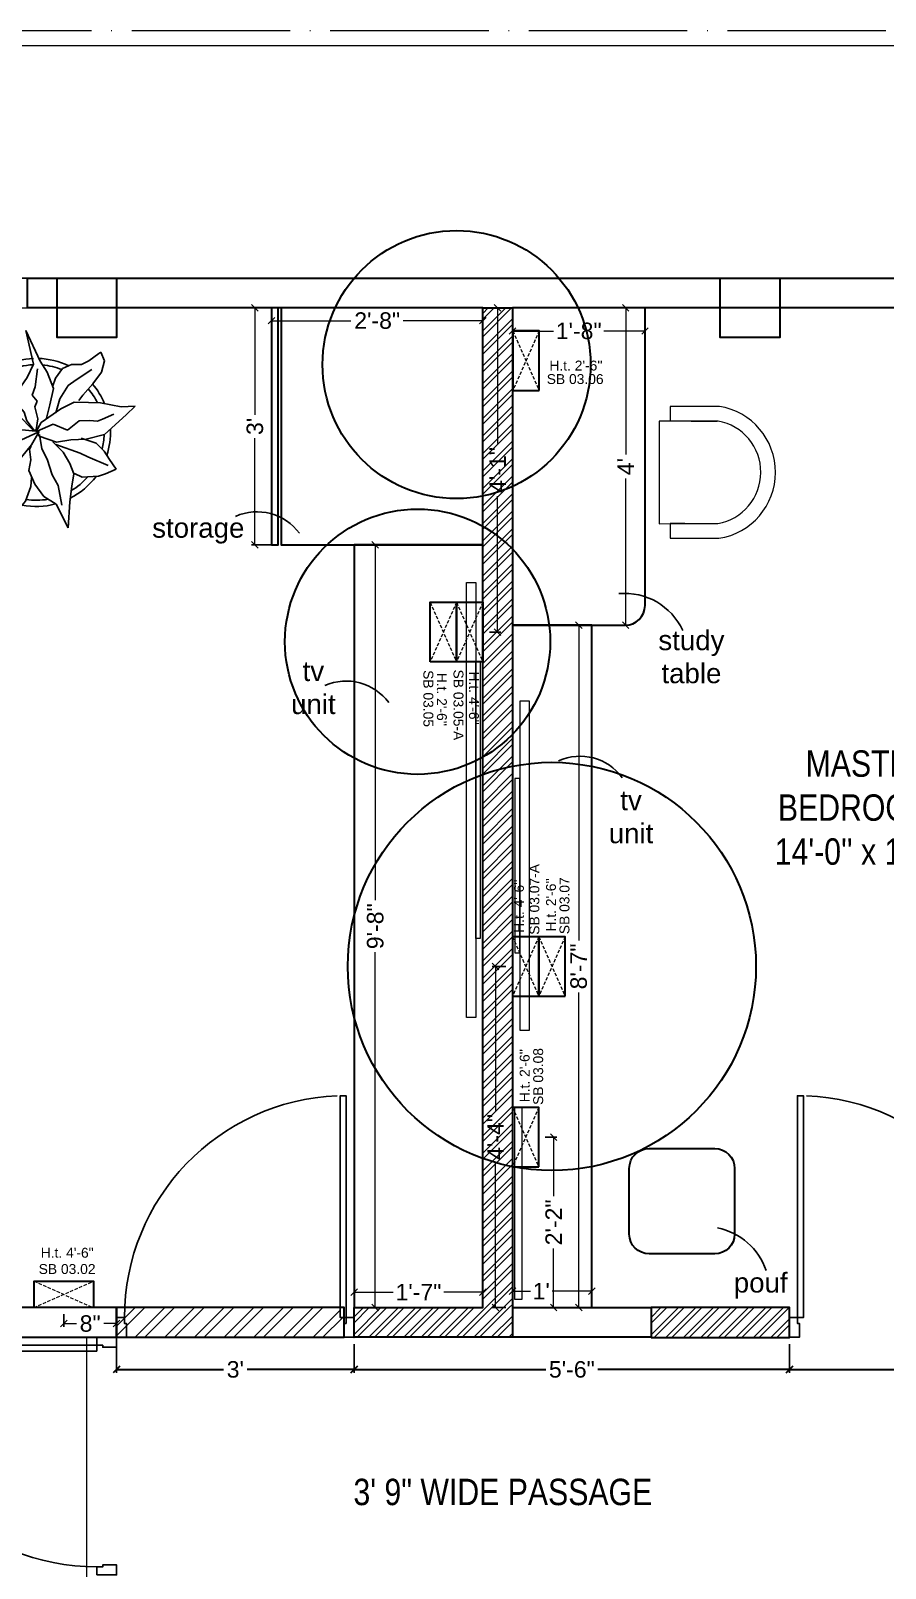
# Model space of a CAD drawing. Header units: millimetres. Extents: x 56222 to 3066687, y -650199 to -121287.
# Drawn here: x 149511.6 to 149641.1, y -178901 to -178668 of the extents above; entities that cross this region are included whole.
import ezdxf

# ---------------------------------------------------------------- set-up
doc = ezdxf.new("R2010")
doc.units = ezdxf.units.MM
doc.header["$MEASUREMENT"] = 0
doc.header["$PDMODE"] = 35
for name, pattern in [('ACAD_ISO04W100', [30, 24, -3, 0, -3]), ('DASHED', [0.75, 0.5, -0.25]), ('DASHED2', [0.375, 0.25, -0.125])]:
    doc.linetypes.add(name, pattern=pattern)
doc.layers.get('Defpoints').update_dxf_attribs({"color": 220})
doc.layers.add('AR DOOR', color=40, linetype='Continuous')
doc.layers.add('AR ELE-5', color=134, linetype='Continuous')
for name, color, linetype, lineweight in [('COLUMN', 1, 'Continuous', 30), ('dim05', 1, 'Continuous', 13), ('el', 7, 'Continuous', 20), ('ELEC-wires', 1, 'DASHED2', 13), ('Electrical', 84, 'Continuous', 30), ('ELEVATION ( SPIRAL STAIR )', 250, 'Continuous', 9), ('FIRST FLOOR ( TEXT )', 7, 'Continuous', 9), ('FURNITURE', 32, 'Continuous', 9), ('GROUND FLOOR', 7, 'Continuous', 9), ('GROUND FLOOR  ( PLINE )', 251, 'Continuous', 30), ('Labelling', 1, 'Continuous', 25), ('SECOND FLOOR', 7, 'Continuous', 9), ('SECOND FLOOR  ( PLINE )', 251, 'Continuous', 30), ('wall', 7, 'Continuous', 30), ('XX~SLAB ( BEAM )~ ( DIM )', 7, 'Continuous', 9)]:
    doc.layers.add(name, color=color, linetype=linetype, lineweight=lineweight)
doc.layers.add('XX~SLAB ( PLINE )', color=251, linetype='Continuous', plot=False)
doc.styles.add('Arial', font='arial.ttf')
doc.styles.add('KATHA', font='swissc.ttf')
doc.styles.get("Standard").update_dxf_attribs({"font": 'arial.ttf', "height": 6})
doc.styles.add('style4', font='ARIALN.TTF')
doc.dimstyles.new('ISO-25', dxfattribs={"dimtxt": 2.5, "dimasz": 1, "dimexe": 0.5, "dimexo": 1, "dimtad": 0, "dimdec": 1, "dimlunit": 4, "dimtxsty": 'Standard', "dimblk": 'OBLIQUE', "dimcen": 2.5, "dimclrd": 1, "dimclre": 1, "dimclrt": 5, "dimadec": 0, "dimazin": 0, "dimtfac": 1, "dimtdec": 1, "dimtmove": 0, "dimatfit": 3, "dimfxl": 1, "dimlwd": -1, "dimarcsym": 0})
pattern_1 = [(45, (-646.8822, -1623.4055), (-1.325825215, 1.325825215), []), (45, (-645.9983, -1623.4055), (-1.325825215, 1.325825215), [])]

# ---------------------------------------------------------------- blocks, each defined once
blk = doc.blocks.new('*U255')
for points in [[(0, 0), (0, 1120), (-30, 1120), (-30, 0)], [(40, 0), (0, 0), (0, -30), (-10, -30), (-10, -100), (40, -100)], [(-1160, 0), (-1120, 0), (-1120, -30), (-1110, -30), (-1110, -100), (-1160, -100)]]:
    blk.add_lwpolyline(points, close=True)
at = {"layer": 'AR ELE-5', "linetype": 'ByBlock', "ltscale": 15}
blk.add_arc((1.6, -0.7), 1121.6, 92.37301, 179.96526, dxfattribs=at)
blk = doc.blocks.new('*U256')
for points in [[(-1160, 0), (-1120, 0), (-1120, 30), (-1110, 30), (-1110, 100), (-1160, 100)], [(40, 0), (0, 0), (0, 30), (-10, 30), (-10, 100), (40, 100)], [(0, 0), (0, -1120), (-30, -1120), (-30, 0)]]:
    blk.add_lwpolyline(points, close=True)
at = {"layer": 'AR ELE-5', "linetype": 'ByBlock', "ltscale": 15}
blk.add_arc((1.6, 0.7), 1121.6, 180.03474, 267.62699, dxfattribs=at)
blk = doc.blocks.new('_Oblique')
at = {"layer": 'wall', "color": 0, "lineweight": -2}
blk.add_line((-0.5, -0.5), (0.5, 0.5), dxfattribs=at)
blk = doc.blocks.new('*D992')
at = {"layer": 'Defpoints', "color": 0, "lineweight": 30, "transparency": 16777216}
for p in [(149524.57, -178866.04), (149560.57, -178866.06), (149560.57, -178870.92)]:
    blk.add_point(p, dxfattribs=at)
at = {"layer": 'dim05', "color": 5, "linetype": 'Continuous', "lineweight": -2, "transparency": 16777216}
for p, q in [((149524.57, -178867.04), (149524.57, -178871.42)), ((149560.57, -178867.06), (149560.57, -178871.42))]:
    blk.add_line(p, q, dxfattribs=at)
at = {"layer": 'dim05', "color": 5, "linetype": 'Continuous', "lineweight": 30, "transparency": 16777216}
for p, q in [((149524.57, -178870.92), (149540.79, -178870.92)), ((149560.57, -178870.92), (149544.34, -178870.92))]:
    blk.add_line(p, q, dxfattribs=at)
at = {"layer": 'dim05', "color": 5, "lineweight": 30, "transparency": 16777216, "rotation": 180}
blk.add_blockref('_Oblique', (149524.57, -178870.92), dxfattribs=at)
at = {"layer": 'dim05', "color": 5, "lineweight": 30, "transparency": 16777216}
blk.add_blockref('_Oblique', (149560.57, -178870.92), dxfattribs=at)
at = {"layer": 'dim05', "color": 5, "lineweight": 30, "transparency": 16777216, "insert": (149542.57, -178870.92), "char_height": 2.5, "attachment_point": 5, "style": 'Arial'}
blk.add_mtext("3'", dxfattribs=at)
blk = doc.blocks.new('*D993')
at = {"layer": 'Defpoints', "color": 0, "lineweight": 30, "transparency": 16777216}
for p in [(149560.57, -178866.06), (149626.57, -178866.07), (149626.57, -178870.92)]:
    blk.add_point(p, dxfattribs=at)
at = {"layer": 'dim05', "color": 5, "linetype": 'Continuous', "lineweight": -2, "transparency": 16777216}
for p, q in [((149560.57, -178867.06), (149560.57, -178871.42)), ((149626.57, -178867.07), (149626.57, -178871.42))]:
    blk.add_line(p, q, dxfattribs=at)
at = {"layer": 'dim05', "color": 5, "linetype": 'Continuous', "lineweight": 30, "transparency": 16777216}
for p, q in [((149560.57, -178870.92), (149589.62, -178870.92)), ((149626.57, -178870.92), (149597.52, -178870.92))]:
    blk.add_line(p, q, dxfattribs=at)
at = {"layer": 'dim05', "color": 5, "lineweight": 30, "transparency": 16777216, "rotation": 180}
blk.add_blockref('_Oblique', (149560.57, -178870.92), dxfattribs=at)
at = {"layer": 'dim05', "color": 5, "lineweight": 30, "transparency": 16777216}
blk.add_blockref('_Oblique', (149626.57, -178870.92), dxfattribs=at)
at = {"layer": 'dim05', "color": 5, "transparency": 16777216, "insert": (149593.57, -178870.92), "char_height": 2.5, "attachment_point": 5, "style": 'Arial'}
blk.add_mtext('5\'-6"', dxfattribs=at)
blk = doc.blocks.new('*D994')
at = {"layer": 'Defpoints', "color": 0, "lineweight": 30, "transparency": 16777216}
for p in [(149626.57, -178866.07), (149662.57, -178866.04), (149662.57, -178870.92)]:
    blk.add_point(p, dxfattribs=at)
at = {"layer": 'dim05', "color": 5, "linetype": 'Continuous', "lineweight": -2, "transparency": 16777216}
for p, q in [((149626.57, -178867.07), (149626.57, -178871.42)), ((149662.57, -178867.04), (149662.57, -178871.42))]:
    blk.add_line(p, q, dxfattribs=at)
at = {"layer": 'dim05', "color": 5, "linetype": 'Continuous', "lineweight": 30, "transparency": 16777216}
for p, q in [((149626.57, -178870.92), (149642.79, -178870.92)), ((149662.57, -178870.92), (149646.34, -178870.92))]:
    blk.add_line(p, q, dxfattribs=at)
at = {"layer": 'dim05', "color": 5, "lineweight": 30, "transparency": 16777216, "rotation": 180}
blk.add_blockref('_Oblique', (149626.57, -178870.92), dxfattribs=at)
at = {"layer": 'dim05', "color": 5, "lineweight": 30, "transparency": 16777216}
blk.add_blockref('_Oblique', (149662.57, -178870.92), dxfattribs=at)
at = {"layer": 'dim05', "color": 5, "transparency": 16777216, "insert": (149644.57, -178870.92), "char_height": 2.5, "attachment_point": 5, "style": 'Arial'}
blk.add_mtext("3'", dxfattribs=at)
blk = doc.blocks.new('ARPLS010')
at = {"linetype": 'ByBlock'}
for p, q in [((0.179, 0.666), (0.121, 0.605)), ((0.174, 0.573), (0.179, 0.666)), ((-0.248, 0.54), (-0.278, 0.467)), ((-0.182, 0.493), (-0.248, 0.54)), ((0.121, 0.605), (-0.013, 0.459)), ((0.091, 0.447), (0.125, 0.522)), ((0.2, 0.432), (0.174, 0.573)), ((-0.295, 0.42), (-0.302, 0.309)), ((-0.278, 0.467), (-0.295, 0.42)), ((-0.222, 0.484), (-0.164, 0.347)), ((-0.125, 0.459), (-0.182, 0.493)), ((-0.072, 0.404), (-0.125, 0.459)), ((-0.013, 0.459), (-0.044, 0.336)), ((0.077, 0.412), (0.091, 0.447)), ((0.203, 0.352), (0.2, 0.432)), ((0.409, 0.44), (0.33, 0.38)), ((0.484, 0.459), (0.409, 0.44)), ((0.542, 0.434), (0.484, 0.459)), ((0.485, 0.354), (0.533, 0.42)), ((0.533, 0.42), (0.542, 0.434)), ((-0.164, 0.347), (-0.139, 0.295)), ((-0.038, 0.302), (-0.072, 0.404)), ((-0.044, 0.336), (-0.049, 0.232)), ((0.082, 0.358), (0.077, 0.412)), ((0.08, 0.288), (0.082, 0.358)), ((0.204, 0.254), (0.203, 0.352)), ((0.252, 0.313), (0.216, 0.287)), ((0.33, 0.38), (0.252, 0.313)), ((0.425, 0.373), (0.356, 0.269)), ((0.459, 0.303), (0.485, 0.354)), ((-0.469, 0.226), (-0.643, 0.216)), ((-0.643, 0.216), (-0.485, 0.134)), ((-0.362, 0.24), (-0.469, 0.226)), ((-0.278, 0.254), (-0.362, 0.24)), ((-0.302, 0.309), (-0.276, 0.258)), ((-0.21, 0.227), (-0.278, 0.254)), ((-0.132, 0.18), (-0.21, 0.227)), ((-0.139, 0.295), (-0.08, 0.131)), ((-0.049, 0.232), (-0.065, 0.135)), ((0.015, 0.209), (0.08, 0.288)), ((0.056, 0.114), (0.015, 0.209)), ((0.16, 0.165), (0.204, 0.254)), ((0.318, 0.213), (0.227, 0.157)), ((0.356, 0.269), (0.318, 0.213)), ((0.432, 0.176), (0.459, 0.236)), ((0.459, 0.236), (0.459, 0.303)), ((-0.359, 0.148), (-0.49, 0.172)), ((-0.485, 0.134), (-0.433, 0.051)), ((-0.287, 0.106), (-0.359, 0.148)), ((-0.18, 0.073), (-0.287, 0.106)), ((-0.063, 0.111), (-0.132, 0.18)), ((-0.065, 0.135), (-0.024, 0.018)), ((0.009, 0.005), (0.056, 0.114)), ((0.068, 0.032), (0.16, 0.165)), ((0.227, 0.157), (0.132, 0.131)), ((0.187, 0.091), (0.297, 0.116)), ((0.297, 0.116), (0.408, 0.071)), ((0.309, 0.109), (0.368, 0.128)), ((0.368, 0.128), (0.432, 0.176)), ((-0.433, 0.051), (-0.349, -0.011)), ((-0.111, 0.036), (-0.18, 0.073)), ((-0.013, 0.022), (-0.111, 0.036)), ((-0.084, -0.034), (0.007, 0.018)), ((0.003, 0.011), (-0.076, -0.16)), ((-0.024, 0.018), (0.009, 0.005)), ((0.006, -0.002), (0.068, 0.032)), ((0.007, 0.018), (0.02, -0.121)), ((0.017, -0.002), (0.091, 0.009)), ((0.088, 0.065), (0.187, 0.091)), ((0.091, 0.009), (0.173, -0.011)), ((0.173, -0.011), (0.212, 0.004)), ((0.212, 0.004), (0.252, -0.03)), ((0.309, -0.01), (0.43, 0.006)), ((0.408, 0.071), (0.482, 0.024)), ((0.482, 0.024), (0.689, -0.072)), ((-0.464, -0.073), (-0.558, -0.152)), ((-0.366, -0.036), (-0.464, -0.073)), ((-0.306, -0.033), (-0.366, -0.036)), ((-0.349, -0.011), (-0.256, -0.05)), ((-0.259, -0.2), (-0.168, -0.1)), ((-0.256, -0.05), (-0.185, -0.038)), ((-0.185, -0.038), (-0.114, -0.046)), ((-0.168, -0.1), (-0.084, -0.034)), ((-0.114, -0.046), (-0.093, -0.036)), ((0.01, -0.014), (0.017, -0.002)), ((0.078, -0.064), (0.01, -0.014)), ((0.016, -0.023), (0.116, -0.122)), ((0.07, -0.179), (0.018, -0.1)), ((0.138, -0.083), (0.078, -0.064)), ((0.197, -0.135), (0.138, -0.083)), ((0.252, -0.03), (0.309, -0.01)), ((0.37, -0.064), (0.283, -0.123)), ((0.462, -0.021), (0.37, -0.064)), ((0.689, -0.072), (0.462, -0.021)), ((-0.558, -0.152), (-0.517, -0.172)), ((-0.517, -0.172), (-0.447, -0.216)), ((-0.447, -0.216), (-0.363, -0.202)), ((-0.336, -0.142), (-0.413, -0.121)), ((-0.363, -0.202), (-0.263, -0.2)), ((-0.269, -0.135), (-0.336, -0.142)), ((-0.318, -0.29), (-0.259, -0.2)), ((-0.193, -0.113), (-0.269, -0.135)), ((-0.076, -0.16), (-0.138, -0.304)), ((0.02, -0.121), (-0.017, -0.291)), ((0.059, -0.27), (0.005, -0.185)), ((0.121, -0.239), (0.07, -0.179)), ((0.116, -0.122), (0.201, -0.195)), ((0.283, -0.123), (0.197, -0.135)), ((0.201, -0.195), (0.272, -0.198)), ((0.272, -0.198), (0.311, -0.225)), ((0.277, -0.114), (0.357, -0.156)), ((0.357, -0.156), (0.455, -0.226)), ((-0.363, -0.408), (-0.318, -0.29)), ((-0.138, -0.304), (-0.199, -0.38)), ((-0.017, -0.291), (-0.141, -0.446)), ((0.08, -0.342), (0.059, -0.27)), ((0.184, -0.299), (0.121, -0.239)), ((0.141, -0.261), (0.16, -0.336)), ((0.252, -0.362), (0.184, -0.299)), ((0.311, -0.225), (0.415, -0.304)), ((0.415, -0.304), (0.447, -0.388)), ((0.455, -0.226), (0.503, -0.317)), ((-0.368, -0.496), (-0.363, -0.408)), ((-0.199, -0.38), (-0.287, -0.45)), ((-0.042, -0.432), (-0.071, -0.352)), ((0.064, -0.446), (0.066, -0.407)), ((0.066, -0.407), (0.08, -0.342)), ((0.16, -0.336), (0.15, -0.445)), ((0.376, -0.416), (0.252, -0.362)), ((0.503, -0.317), (0.494, -0.398)), ((0.494, -0.398), (0.528, -0.452)), ((-0.382, -0.625), (-0.368, -0.496)), ((-0.287, -0.45), (-0.314, -0.498)), ((-0.141, -0.446), (-0.269, -0.533)), ((0.002, -0.48), (-0.042, -0.432)), ((0.104, -0.646), (0.002, -0.48)), ((0.106, -0.5), (0.104, -0.646)), ((0.15, -0.445), (0.106, -0.5)), ((0.502, -0.472), (0.376, -0.416)), ((0.567, -0.494), (0.502, -0.472)), ((0.528, -0.452), (0.567, -0.494)), ((-0.269, -0.533), (-0.382, -0.625))]:
    blk.add_line(p, q, dxfattribs=at)
for radius, start, end in [(0.5, 87.2367, 107.9154), (0.458, 91.6596, 104.0784), (0.5, 49.0791, 67.0324), (0.5, 126.2799, 152.7042), (0.458, 130.7647, 148.9789), (0.458, 49.8461, 63.9764), (0.5, 1.3782, 25.7565), (0.5, 164.9216, 191.0302), (0.458, 5.0517, 21.9108), (0.458, 169.9629, 188.6517), (0.458, 334.5625, 357.1532), (0.5, 333.6991, 357.5577), (0.5, 205.1623, 226.3204), (0.458, 207.232, 224.0819), (0.5, 283.5324, 308.8712), (0.458, 289.266, 306.1107), (0.5, 249.553, 272.4234), (0.458, 252.8522, 267.711)]:
    blk.add_arc((0, 0), radius, start, end, dxfattribs=at)
blk = doc.blocks.new('*D1011')
at = {"layer": 'Defpoints', "color": 0, "lineweight": 30, "transparency": 16777216}
for p in [(149563.78, -178745.96), (149563.78, -178745.96), (149563.78, -178861.54)]:
    blk.add_point(p, dxfattribs=at)
at = {"layer": 'dim05', "color": 1, "linetype": 'Continuous', "transparency": 16777216}
for p, q in [((149563.78, -178745.96), (149563.78, -178799.81)), ((149563.78, -178861.54), (149563.78, -178807.7))]:
    blk.add_line(p, q, dxfattribs=at)
at = {"layer": 'dim05', "color": 1, "linetype": 'Continuous', "lineweight": -2, "transparency": 16777216}
for p, q in [((149564.78, -178745.96), (149564.28, -178745.96)), ((149564.78, -178861.54), (149564.28, -178861.54))]:
    blk.add_line(p, q, dxfattribs=at)
at = {"layer": 'dim05', "color": 1, "transparency": 16777216}
for p, rotation in [((149563.78, -178745.96), 90), ((149563.78, -178861.54), 270)]:
    blk.add_blockref('_Oblique', p, dxfattribs=dict(at, rotation=rotation))
at = {"layer": 'dim05', "color": 5, "lineweight": 25, "transparency": 16777216, "insert": (149563.78, -178803.75), "char_height": 2.5, "attachment_point": 5, "rotation": 90, "style": 'Arial'}
blk.add_mtext('9\'-8"', dxfattribs=at)
blk = doc.blocks.new('*D1012')
at = {"layer": 'Defpoints', "color": 0, "lineweight": 30, "transparency": 16777216}
for p in [(149545.54, -178710.04), (149562.83, -178710.04), (149549.51, -178745.96)]:
    blk.add_point(p, dxfattribs=at)
at = {"layer": 'dim05', "color": 1, "linetype": 'Continuous', "lineweight": -2, "transparency": 16777216}
for p, q in [((149561.83, -178710.04), (149545.04, -178710.04)), ((149548.51, -178745.96), (149545.04, -178745.96))]:
    blk.add_line(p, q, dxfattribs=at)
at = {"layer": 'dim05', "color": 1, "linetype": 'Continuous', "transparency": 16777216}
for p, q in [((149545.54, -178710.04), (149545.54, -178726.23)), ((149545.54, -178745.96), (149545.54, -178729.78))]:
    blk.add_line(p, q, dxfattribs=at)
at = {"layer": 'dim05', "color": 1, "transparency": 16777216}
for p, rotation in [((149545.54, -178710.04), 90), ((149545.54, -178745.96), 270)]:
    blk.add_blockref('_Oblique', p, dxfattribs=dict(at, rotation=rotation))
at = {"layer": 'dim05', "color": 5, "lineweight": 25, "transparency": 16777216, "insert": (149545.54, -178728), "char_height": 2.5, "attachment_point": 5, "rotation": 90, "style": 'Arial'}
blk.add_mtext("3'", dxfattribs=at)
blk = doc.blocks.new('*D1013')
at = {"layer": 'Defpoints', "color": 0, "lineweight": 30, "transparency": 16777216}
for p in [(149548.06, -178711.98), (149580.07, -178711.98), (149580.07, -178712.68)]:
    blk.add_point(p, dxfattribs=at)
at = {"layer": 'dim05', "color": 1, "linetype": 'Continuous', "lineweight": -2, "transparency": 16777216}
for p, q in [((149548.06, -178710.98), (149548.06, -178711.48)), ((149580.07, -178711.68), (149580.07, -178711.48))]:
    blk.add_line(p, q, dxfattribs=at)
at = {"layer": 'dim05', "color": 1, "linetype": 'Continuous', "transparency": 16777216}
for p, q in [((149548.06, -178711.98), (149560.1, -178711.98)), ((149580.07, -178711.98), (149568.03, -178711.98))]:
    blk.add_line(p, q, dxfattribs=at)
at = {"layer": 'dim05', "color": 1, "transparency": 16777216, "rotation": 180}
blk.add_blockref('_Oblique', (149548.06, -178711.98), dxfattribs=at)
at = {"layer": 'dim05', "color": 1, "transparency": 16777216}
blk.add_blockref('_Oblique', (149580.07, -178711.98), dxfattribs=at)
at = {"layer": 'dim05', "color": 5, "lineweight": 25, "transparency": 16777216, "insert": (149564.07, -178711.98), "char_height": 2.5, "attachment_point": 5, "style": 'Arial'}
blk.add_mtext('2\'-8"', dxfattribs=at)
blk = doc.blocks.new('*D1014')
at = {"layer": 'Defpoints', "color": 0, "lineweight": 30, "transparency": 16777216}
for p in [(149560.57, -178859.61), (149580.07, -178859.2), (149580.07, -178859.61)]:
    blk.add_point(p, dxfattribs=at)
at = {"layer": 'dim05', "color": 1, "linetype": 'Continuous', "lineweight": -2, "transparency": 16777216}
for p, q in [((149560.57, -178858.61), (149560.57, -178858.7)), ((149580.07, -178858.61), (149580.07, -178858.7))]:
    blk.add_line(p, q, dxfattribs=at)
at = {"layer": 'dim05', "color": 1, "linetype": 'Continuous', "transparency": 16777216}
for p, q in [((149560.57, -178859.2), (149566.49, -178859.2)), ((149580.07, -178859.2), (149574.15, -178859.2))]:
    blk.add_line(p, q, dxfattribs=at)
at = {"layer": 'dim05', "color": 1, "transparency": 16777216, "rotation": 180}
blk.add_blockref('_Oblique', (149560.57, -178859.2), dxfattribs=at)
at = {"layer": 'dim05', "color": 1, "transparency": 16777216}
blk.add_blockref('_Oblique', (149580.07, -178859.2), dxfattribs=at)
at = {"layer": 'dim05', "color": 5, "lineweight": 25, "transparency": 16777216, "insert": (149570.32, -178859.2), "char_height": 2.5, "attachment_point": 5, "style": 'Arial'}
blk.add_mtext('1\'-7"', dxfattribs=at)
blk = doc.blocks.new('*D1021')
at = {"layer": 'Defpoints', "color": 0, "lineweight": 30, "transparency": 16777216}
for p in [(149584.57, -178859.04), (149584.57, -178861.54), (149596.61, -178861.54)]:
    blk.add_point(p, dxfattribs=at)
at = {"layer": 'dim05', "color": 1, "linetype": 'Continuous', "lineweight": -2, "transparency": 16777216}
for p, q in [((149584.57, -178860.54), (149584.57, -178858.54)), ((149596.61, -178860.54), (149596.61, -178858.54))]:
    blk.add_line(p, q, dxfattribs=at)
at = {"layer": 'dim05', "color": 1, "linetype": 'Continuous', "transparency": 16777216}
for p, q in [((149584.57, -178859.04), (149587.28, -178859.04)), ((149596.61, -178859.04), (149590.59, -178859.04))]:
    blk.add_line(p, q, dxfattribs=at)
at = {"layer": 'dim05', "color": 1, "transparency": 16777216, "rotation": 180}
blk.add_blockref('_Oblique', (149584.57, -178859.04), dxfattribs=at)
at = {"layer": 'dim05', "color": 1, "transparency": 16777216}
blk.add_blockref('_Oblique', (149596.61, -178859.04), dxfattribs=at)
at = {"layer": 'dim05', "color": 5, "lineweight": 25, "transparency": 16777216, "insert": (149588.93, -178859.04), "char_height": 2.5, "attachment_point": 5, "style": 'Arial'}
blk.add_mtext("1'", dxfattribs=at)
blk = doc.blocks.new('*D1022')
at = {"layer": 'Defpoints', "color": 0, "lineweight": 30, "transparency": 16777216}
for p in [(149594.61, -178758.13), (149596.65, -178758.13), (149595.53, -178861.54)]:
    blk.add_point(p, dxfattribs=at)
at = {"layer": 'dim05', "color": 1, "linetype": 'Continuous', "lineweight": -2, "transparency": 16777216}
for p, q in [((149595.65, -178758.13), (149594.11, -178758.13)), ((149594.53, -178861.54), (149594.11, -178861.54))]:
    blk.add_line(p, q, dxfattribs=at)
at = {"layer": 'dim05', "color": 1, "linetype": 'Continuous', "transparency": 16777216}
for p, q in [((149594.61, -178758.13), (149594.61, -178805.89)), ((149594.61, -178861.54), (149594.61, -178813.79))]:
    blk.add_line(p, q, dxfattribs=at)
at = {"layer": 'dim05', "color": 1, "transparency": 16777216}
for p, rotation in [((149594.61, -178758.13), 90), ((149594.61, -178861.54), 270)]:
    blk.add_blockref('_Oblique', p, dxfattribs=dict(at, rotation=rotation))
at = {"layer": 'dim05', "color": 5, "lineweight": 25, "transparency": 16777216, "insert": (149594.61, -178809.84), "char_height": 2.5, "attachment_point": 5, "rotation": 90, "style": 'Arial'}
blk.add_mtext('8\'-7"', dxfattribs=at)
blk = doc.blocks.new('*D1023')
at = {"layer": 'Defpoints', "color": 0, "lineweight": 30, "transparency": 16777216}
for p in [(149601.73, -178710.05), (149604.66, -178710.05), (149602.05, -178758.13)]:
    blk.add_point(p, dxfattribs=at)
at = {"layer": 'dim05', "color": 1, "linetype": 'Continuous', "lineweight": -2, "transparency": 16777216}
for p, q in [((149603.66, -178710.05), (149601.23, -178710.05)), ((149601.05, -178758.13), (149601.23, -178758.13))]:
    blk.add_line(p, q, dxfattribs=at)
at = {"layer": 'dim05', "color": 1, "linetype": 'Continuous', "transparency": 16777216}
for p, q in [((149601.73, -178710.05), (149601.73, -178732.27)), ((149601.73, -178758.13), (149601.73, -178735.92))]:
    blk.add_line(p, q, dxfattribs=at)
at = {"layer": 'dim05', "color": 1, "transparency": 16777216}
for p, rotation in [((149601.73, -178710.05), 90), ((149601.73, -178758.13), 270)]:
    blk.add_blockref('_Oblique', p, dxfattribs=dict(at, rotation=rotation))
at = {"layer": 'dim05', "color": 5, "lineweight": 25, "transparency": 16777216, "insert": (149601.73, -178734.09), "char_height": 2.5, "attachment_point": 5, "rotation": 90, "style": 'Arial'}
blk.add_mtext("4'", dxfattribs=at)
blk = doc.blocks.new('*D1024')
at = {"layer": 'Defpoints', "color": 0, "lineweight": 30, "transparency": 16777216}
for p in [(149584.57, -178711.58), (149604.66, -178712.13), (149604.66, -178713.55)]:
    blk.add_point(p, dxfattribs=at)
at = {"layer": 'dim05', "color": 1, "linetype": 'Continuous', "lineweight": -2, "transparency": 16777216}
for p, q in [((149584.57, -178712.58), (149584.57, -178714.05)), ((149604.66, -178713.13), (149604.66, -178714.05))]:
    blk.add_line(p, q, dxfattribs=at)
at = {"layer": 'dim05', "color": 1, "linetype": 'Continuous', "transparency": 16777216}
for p, q in [((149584.57, -178713.55), (149590.78, -178713.55)), ((149604.66, -178713.55), (149598.44, -178713.55))]:
    blk.add_line(p, q, dxfattribs=at)
at = {"layer": 'dim05', "color": 1, "transparency": 16777216, "rotation": 180}
blk.add_blockref('_Oblique', (149584.57, -178713.55), dxfattribs=at)
at = {"layer": 'dim05', "color": 1, "transparency": 16777216}
blk.add_blockref('_Oblique', (149604.66, -178713.55), dxfattribs=at)
at = {"layer": 'dim05', "color": 5, "lineweight": 25, "transparency": 16777216, "insert": (149594.61, -178713.55), "char_height": 2.5, "attachment_point": 5, "style": 'Arial'}
blk.add_mtext('1\'-8"', dxfattribs=at)
blk = doc.blocks.new('6616')
at = {"color": 242, "linetype": 'DASHED', "true_color": 0xcd2027}
for p, q in [((386784.79, -36915.77), (386775.78, -36911.78)), ((386784.79, -36911.78), (386775.78, -36915.77))]:
    blk.add_line(p, q, dxfattribs=at)
at = {"layer": 'ELEC-wires', "color": 5, "linetype": 'ByBlock', "lineweight": 30, "ltscale": 4}
blk.add_lwpolyline([(386775.78, -36911.78), (386784.79, -36911.78), (386784.79, -36915.77), (386775.78, -36915.77)], close=True, dxfattribs=at)
blk = doc.blocks.new('*D1073')
at = {"layer": 'Defpoints', "color": 0, "lineweight": 30, "transparency": 16777216}
for p in [(149516.57, -178861.54, -0.13), (149524.57, -178861.54, -0.13), (149524.57, -178863.97)]:
    blk.add_point(p, dxfattribs=at)
at = {"layer": 'dim05', "color": 1, "linetype": 'Continuous', "lineweight": -2, "transparency": 16777216}
for p, q in [((149516.57, -178862.54), (149516.57, -178864.47)), ((149524.57, -178862.54), (149524.57, -178864.47))]:
    blk.add_line(p, q, dxfattribs=at)
at = {"layer": 'dim05', "color": 1, "linetype": 'Continuous', "transparency": 16777216}
for p, q in [((149516.57, -178863.97), (149518.5, -178863.97)), ((149524.57, -178863.97), (149522.63, -178863.97))]:
    blk.add_line(p, q, dxfattribs=at)
at = {"layer": 'dim05', "color": 1, "transparency": 16777216, "rotation": 180}
blk.add_blockref('_Oblique', (149516.57, -178863.97), dxfattribs=at)
at = {"layer": 'dim05', "color": 1, "transparency": 16777216}
blk.add_blockref('_Oblique', (149524.57, -178863.97), dxfattribs=at)
at = {"layer": 'dim05', "color": 5, "lineweight": 25, "transparency": 16777216, "insert": (149520.57, -178863.97), "char_height": 2.5, "attachment_point": 5, "style": 'Arial'}
blk.add_mtext('8"', dxfattribs=at)
blk = doc.blocks.new('*D1076')
at = {"layer": 'Defpoints', "color": 0, "lineweight": 30, "transparency": 16777216}
for p in [(149580.07, -178710.04, -0.13), (149580.07, -178759.17, -0.13), (149582.32, -178759.17)]:
    blk.add_point(p, dxfattribs=at)
at = {"layer": 'dim05', "color": 1, "linetype": 'Continuous', "lineweight": -2, "transparency": 16777216}
for p, q in [((149581.07, -178710.04), (149582.82, -178710.04)), ((149581.07, -178759.17), (149582.82, -178759.17))]:
    blk.add_line(p, q, dxfattribs=at)
at = {"layer": 'dim05', "color": 1, "linetype": 'Continuous', "transparency": 16777216}
for p, q in [((149582.32, -178710.04), (149582.32, -178730.61)), ((149582.32, -178759.17), (149582.32, -178738.6))]:
    blk.add_line(p, q, dxfattribs=at)
at = {"layer": 'dim05', "color": 1, "transparency": 16777216}
for p, rotation in [((149582.32, -178710.04), 90), ((149582.32, -178759.17), 270)]:
    blk.add_blockref('_Oblique', p, dxfattribs=dict(at, rotation=rotation))
at = {"layer": 'dim05', "color": 5, "lineweight": 25, "transparency": 16777216, "insert": (149582.32, -178734.61), "char_height": 2.5, "attachment_point": 5, "rotation": 90, "style": 'Arial'}
blk.add_mtext('4\'-1"', dxfattribs=at)
blk = doc.blocks.new('*D1077')
at = {"layer": 'Defpoints', "color": 0, "lineweight": 30, "transparency": 16777216}
for p in [(149584.57, -178809.84, -0.13), (149581.99, -178861.52), (149584.57, -178861.52, -0.13)]:
    blk.add_point(p, dxfattribs=at)
at = {"layer": 'dim05', "color": 1, "linetype": 'Continuous', "lineweight": -2, "transparency": 16777216}
for p, q in [((149583.57, -178809.84), (149581.49, -178809.84)), ((149583.57, -178861.52), (149581.49, -178861.52))]:
    blk.add_line(p, q, dxfattribs=at)
at = {"layer": 'dim05', "color": 1, "linetype": 'Continuous', "transparency": 16777216}
for p, q in [((149581.99, -178809.84), (149581.99, -178831.68)), ((149581.99, -178861.52), (149581.99, -178839.68))]:
    blk.add_line(p, q, dxfattribs=at)
at = {"layer": 'dim05', "color": 1, "transparency": 16777216}
for p, rotation in [((149581.99, -178809.84), 90), ((149581.99, -178861.52), 270)]:
    blk.add_blockref('_Oblique', p, dxfattribs=dict(at, rotation=rotation))
at = {"layer": 'dim05', "color": 5, "lineweight": 25, "transparency": 16777216, "insert": (149581.99, -178835.68), "char_height": 2.5, "attachment_point": 5, "rotation": 90, "style": 'Arial'}
blk.add_mtext('4\'-4"', dxfattribs=at)
blk = doc.blocks.new('*D1078')
at = {"layer": 'Defpoints', "color": 0, "lineweight": 30, "transparency": 16777216}
for p in [(149588.55, -178835.71, -0.13), (149588.55, -178861.54, -0.13), (149590.81, -178861.54)]:
    blk.add_point(p, dxfattribs=at)
at = {"layer": 'dim05', "color": 1, "linetype": 'Continuous', "lineweight": -2, "transparency": 16777216}
for p, q in [((149589.55, -178835.71), (149591.31, -178835.71)), ((149589.55, -178861.54), (149591.31, -178861.54))]:
    blk.add_line(p, q, dxfattribs=at)
at = {"layer": 'dim05', "color": 1, "linetype": 'Continuous', "transparency": 16777216}
for p, q in [((149590.81, -178835.71), (149590.81, -178844.66)), ((149590.81, -178861.54), (149590.81, -178852.6))]:
    blk.add_line(p, q, dxfattribs=at)
at = {"layer": 'dim05', "color": 1, "transparency": 16777216}
for p, rotation in [((149590.81, -178835.71), 90), ((149590.81, -178861.54), 270)]:
    blk.add_blockref('_Oblique', p, dxfattribs=dict(at, rotation=rotation))
at = {"layer": 'dim05', "color": 5, "lineweight": 25, "transparency": 16777216, "insert": (149590.81, -178848.63), "char_height": 2.5, "attachment_point": 5, "rotation": 90, "style": 'Arial'}
blk.add_mtext('2\'-2"', dxfattribs=at)

msp = doc.modelspace()

# ---------------------------------------------------------------- hatches: boundary and pattern name
at = {"layer": 'ELEVATION ( SPIRAL STAIR )', "lineweight": 5}
h = msp.add_hatch(dxfattribs=at)
h.set_pattern_fill('ANSI32', color=2, scale=8.479723)
h.set_pattern_definition([(45, (-646.8822, -1623.4055), (-2.24852616, 2.24852616), []), (45, (-645.383, -1623.4055), (-2.24852616, 2.24852616), [])])
h.paths.add_polyline_path([(149559.0674, -178863.0444), (149558.4674, -178863.0444), (149558.4674, -178861.5444), (149525.8017, -178861.5444, 0.01145185), (149525.7674, -178863.0852), (149525.7674, -178863.9444), (149526.0674, -178863.9444), (149526.0674, -178866.0444), (149559.0674, -178866.0444)])
h.paths.add_polyline_path([(149526.0674, -178863.9444), (149525.7674, -178863.9444), (149525.7674, -178863.0852, -0.00030313), (149525.7674, -178863.0444), (149524.5674, -178863.0444), (149524.5674, -178866.0444), (149526.0674, -178866.0444)])
h.paths.add_polyline_path([(149525.8017, -178861.5444), (149524.5674, -178861.5444), (149524.5674, -178863.0444), (149525.7674, -178863.0444, -0.01114869)])
at = {"layer": 'GROUND FLOOR  ( PLINE )', "lineweight": 5}
h = msp.add_hatch(dxfattribs=at)
h.set_pattern_fill('ANSI32', color=3, scale=5)
h.set_pattern_definition(pattern_1)
h.paths.add_polyline_path([(149584.5674, -178710.0444), (149580.0676, -178710.0444), (149580.0676, -178861.5444), (149584.5674, -178861.5444)])
h = msp.add_hatch(dxfattribs=at)
h.set_pattern_fill('ANSI32', color=3, scale=5)
h.set_pattern_definition(pattern_1)
h.paths.add_polyline_path([(149584.5674, -178861.5444), (149580.0676, -178861.5444), (149560.5674, -178861.5444), (149560.5674, -178866.0444), (149580.0674, -178866.0444), (149584.5674, -178866.0444)])
h = msp.add_hatch(dxfattribs=at)
h.set_pattern_fill('ANSI32', color=3, scale=5)
h.set_pattern_definition(pattern_1)
h.paths.add_polyline_path([(149626.5674, -178861.5444), (149605.5674, -178861.5444), (149605.5674, -178866.0444), (149626.5674, -178866.0444)])

# ---------------------------------------------------------------- linework, layer by layer
at = {"lineweight": 9, "elevation": -0.1256}
for points in [[(149587.1516, -178769.6634), (149585.7049, -178769.6634), (149585.7049, -178819.499), (149587.1516, -178819.499)], [(149585.7049, -178781.3627), (149584.939, -178781.3627), (149584.939, -178807.7996), (149585.7049, -178807.7996)]]:
    msp.add_lwpolyline(points, close=True, dxfattribs=at)
at = {"layer": 'COLUMN', "elevation": -0.1256}
for points in [[(149515.5674, -178705.5444), (149524.5674, -178705.5444), (149524.5674, -178714.5444), (149515.5674, -178714.5444)], [(149616.0674, -178705.5444), (149625.0674, -178705.5444), (149625.0674, -178714.5444), (149616.0674, -178714.5444)]]:
    msp.add_lwpolyline(points, close=True, dxfattribs=at)
at = {"layer": 'ELEVATION ( SPIRAL STAIR )', "color": 5, "elevation": -0.1256}
msp.add_lwpolyline([(149584.8939, -178860.2423), (149586.0504, -178860.2423), (149586.0504, -178831.1434), (149584.8939, -178831.1434)], close=True, dxfattribs=at)
at = {"layer": 'ELEVATION ( SPIRAL STAIR )', "color": 2, "lineweight": 30, "elevation": -0.1256}
msp.add_lwpolyline([(149524.5674, -178866.0444), (149559.0674, -178866.0444), (149559.0674, -178861.5444), (149524.5674, -178861.5444)], close=True, dxfattribs=at)
at = {"layer": 'FURNITURE'}
for p, q in [((149608.4885, -178727.2065, -0.1256), (149606.8031, -178727.1979, -0.1256)), ((149611.6611, -178727.1979, -0.1256), (149615.5687, -178727.1979, -0.1256))]:
    msp.add_line(p, q, dxfattribs=at)
at = {"layer": 'FURNITURE', "lineweight": 30, "elevation": -0.1256}
for points in [[(149548.0634, -178745.963), (149549.0808, -178745.963), (149549.0808, -178710.0444), (149548.0634, -178710.0444)], [(149580.0676, -178710.0444), (149549.5129, -178710.0444), (149549.5129, -178745.963), (149580.0676, -178745.963)], [(149560.5674, -178861.5312), (149580.0671, -178861.5312), (149580.0671, -178745.963), (149560.5674, -178745.963)], [(149596.6142, -178758.13), (149584.5674, -178758.13), (149584.5674, -178861.5444), (149596.6142, -178861.5444)]]:
    msp.add_lwpolyline(points, close=True, dxfattribs=at)
msp.add_lwpolyline([(149601.6611, -178758.135, 0.41421356), (149604.6611, -178755.135), (149604.6611, -178710.0494), (149584.5674, -178710.0395), (149584.5674, -178758.1251), (149601.6611, -178758.135)], format="xyb", dxfattribs=at)
at = {"layer": 'FURNITURE', "elevation": -0.1256, "flags": 128}
for points in [[(149608.4885, -178742.7401), (149608.4885, -178744.9647), (149615.8706, -178744.9647, 0.85361338), (149615.9221, -178724.9647), (149608.4885, -178724.9647), (149608.4885, -178727.1892)], [(149610.7107, -178742.7401), (149608.4885, -178742.7401), (149615.6872, -178742.7424, 0.83575836), (149615.7326, -178727.1869), (149610.7107, -178727.1869), (149608.4885, -178727.1869)]]:
    msp.add_lwpolyline(points, format="xyb", dxfattribs=at)
at = {"layer": 'FURNITURE', "elevation": -0.1256}
msp.add_lwpolyline([(149606.8031, -178727.1979), (149606.8031, -178742.7487), (149608.4885, -178742.7401)], dxfattribs=at)
at = {"layer": 'FURNITURE', "lineweight": 30, "elevation": -0.1256}
msp.add_lwpolyline([(149605.2732, -178837.4393), (149615.2414, -178837.4393, -0.41421356), (149618.2414, -178840.4393), (149618.2414, -178850.3954, -0.41421356), (149615.2414, -178853.3954), (149605.2732, -178853.3954, -0.41421356), (149602.2732, -178850.3954), (149602.2732, -178840.4393, -0.41421356)], format="xyb", close=True, dxfattribs=at)
at = {"layer": 'GROUND FLOOR'}
msp.add_line((149265.8174, -178670.2944, -0.1256), (149761.5673, -178670.2944, -0.1256), dxfattribs=at)
at = {"layer": 'GROUND FLOOR', "color": 1, "linetype": 'ACAD_ISO04W100', "elevation": -0.1256}
msp.add_lwpolyline([(149761.5673, -178668.0444), (149263.5674, -178668.0444), (149263.5674, -179130.5444), (149761.5674, -179130.5444)], dxfattribs=at)
at = {"layer": 'GROUND FLOOR  ( PLINE )', "color": 3, "elevation": -0.1256}
for points in [[(149580.0676, -178861.5444), (149580.0676, -178710.0444), (149584.5674, -178710.0444), (149584.5674, -178861.5444)], [(149584.5674, -178861.518), (149584.5674, -178866.0444), (149560.5674, -178866.0577), (149560.5674, -178861.5312), (149580.0676, -178861.5204)]]:
    msp.add_lwpolyline(points, dxfattribs=at)
msp.add_lwpolyline([(149605.5674, -178866.0709), (149626.5674, -178866.0709), (149626.5674, -178861.5444), (149605.5674, -178861.5444)], close=True, dxfattribs=at)
at = {"layer": 'Labelling', "color": 1}
for centre, radius, start, end in [((149545.8557, -178748.8882, -0.1256), 7.9448, 36.106822, 114.080026), ((149601.5939, -178762.9745, -0.1256), 9.6707, 24.815188, 95.236319), ((149559.3911, -178774.539, -0.1251), 7.9448, 36.106822, 114.080026), ((149594.7992, -178785.9273, -0.1256), 7.9448, 36.106822, 114.080026), ((149613.8081, -178858.9881, -0.1262), 9.6892, 18.394643, 78.99677)]:
    msp.add_arc(centre, radius, start, end, dxfattribs=at)
at = {"layer": 'SECOND FLOOR'}
for p, q in [((149361.0674, -178705.5444, -0.1256), (149761.5674, -178705.5444, -0.1256)), ((149370.0674, -178710.0444, -0.1256), (149580.0674, -178710.0444, -0.1256)), ((149580.0674, -178710.0444, -0.1256), (149580.0674, -178861.5444, -0.1256)), ((149584.5674, -178710.0444, -0.1256), (149752.5674, -178710.0444, -0.1256)), ((149584.5674, -178861.5444, -0.1256), (149584.5674, -178710.0444, -0.1256)), ((149487.0674, -178861.5444, -0.1256), (149524.5674, -178861.5444, -0.1256)), ((149524.5674, -178866.0444, -0.1256), (149524.5674, -178861.5444, -0.1256)), ((149370.0674, -178866.0444, -0.1256), (149524.5674, -178866.0444, -0.1256)), ((149520.0674, -179016.0444, -0.1256), (149520.0674, -178866.0444, -0.1256)), ((149580.0674, -178866.0444, -0.1256), (149584.5674, -178866.0444, -0.1256))]:
    msp.add_line(p, q, dxfattribs=at)
at = {"layer": 'SECOND FLOOR  ( PLINE )', "elevation": -0.1256}
for points in [[(149580.0674, -178866.0444), (149560.5674, -178866.0444), (149560.5674, -178861.5444), (149580.0674, -178861.5444), (149580.0674, -178710.0444), (149511.0674, -178710.0444), (149511.0674, -178705.5444), (149656.5666, -178705.5444), (149656.5666, -178710.0444), (149584.5674, -178710.0444), (149584.5674, -178861.5444), (149605.5674, -178861.5444), (149605.5674, -178866.0444), (149584.5674, -178866.0444)], [(149524.5674, -178861.5444), (149487.0674, -178861.5444), (149487.0674, -178866.0444), (149524.5674, -178866.0444)]]:
    msp.add_lwpolyline(points, close=True, dxfattribs=at)
at = {"layer": 'XX~SLAB ( BEAM )~ ( DIM )', "elevation": -0.1256}
for points in [[(149577.598, -178751.6731), (149578.9947, -178751.6731), (149578.9947, -178817.6047), (149577.598, -178817.6047)], [(149578.9947, -178763.6731), (149579.693, -178763.6731), (149579.693, -178805.6047), (149578.9947, -178805.6047)]]:
    msp.add_lwpolyline(points, close=True, dxfattribs=at)
at = {"layer": 'XX~SLAB ( BEAM )~ ( DIM )', "color": 242, "lineweight": 30, "true_color": 0xcd2027}
for centre, radius in [((149576.0988, -178718.6375), 20.3117), ((149570.1898, -178760.6347), 20.0953), ((149590.5476, -178809.8372, -0.1256), 30.9286)]:
    msp.add_circle(centre, radius, dxfattribs=at)
at = {"layer": 'XX~SLAB ( PLINE )', "elevation": -0.1256}
msp.add_lwpolyline([(149356.5674, -178705.5444), (149761.5674, -178705.5444), (149761.5674, -179016.0444), (149752.5674, -179016.0444), (149732.7627, -179016.0444), (149692.4256, -179016.0444), (149667.0674, -179016.0444), (149520.0674, -179016.0444), (149446.8238, -179016.0444), (149356.5674, -179016.0444)], close=True, dxfattribs=at)

# ---------------------------------------------------------------- block references
at = {"xscale": -22.43806280742462, "yscale": 22.43806280742462, "zscale": 22.43806280742462, "rotation": 269.893550954013}
msp.add_blockref('ARPLS010', (149512.4229, -178728.921, -0.1256), dxfattribs=at)
at = {"layer": 'AR DOOR', "linetype": 'ByBlock', "lineweight": -2, "extrusion": (0, 0, -1), "yscale": 0.02999999999996949, "zscale": -0.02999999999996949}
for name, p, xscale, rotation in [('*U256', (-149559.3674, -178863.0444, 0.1256), 0.02999999999996949, 180), ('*U256', (-149627.7674, -178863.0444, 0.1256), -0.02999999999996949, 180), ('*U255', (-149521.5674, -178867.2444, 0.1256), -0.02999999999996949, 270)]:
    msp.add_blockref(name, p, dxfattribs=dict(at, xscale=xscale, rotation=rotation))
at = {"layer": 'el', "color": 1, "xscale": -1, "rotation": 270}
for p in [(186500.3997, -565498.3268, -0.1256), (186500.338, -565590.1245, -0.1256), (186504.3249, -565590.1245, -0.1256), (186500.338, -565616.0001, -0.1256)]:
    msp.add_blockref('6616', p, dxfattribs=at)
at = {"layer": 'el', "color": 1}
for p, rotation in [((112660.3096, -565539.4539, -0.1256), 89.99999999999999), ((112664.2965, -565539.4539, -0.1256), 89.99999999999999), ((536296.8546, -215773.3282, -0.1256), 180)]:
    msp.add_blockref('6616', p, dxfattribs=dict(at, rotation=rotation))

# ---------------------------------------------------------------- texts
at = {"layer": 'Electrical', "color": 240, "true_color": 0xed1f24, "transparency": 33554687}
for s, p in [("H.t. 2'-6''", (149590.1651, -178719.533)), ('H.t. 4\'-6"', (149513.076, -178853.9847))]:
    msp.add_text(s, height=1.5, dxfattribs=at).set_placement(p)
at = {"layer": 'Electrical', "color": 5, "transparency": 33554687}
for s, p in [('SB 03.06 ', (149589.7632, -178721.5805)), ('SB 03.02', (149512.7638, -178856.4471))]:
    msp.add_text(s, height=1.5, dxfattribs=at).set_placement(p)
for s, rotation, p in [('SB 03.05 ', 270, (149571.0739, -178764.9366, -0.1256)), ('SB 03.05-A ', 270, (149575.6359, -178764.8519, -0.1256)), ('SB 03.07-A ', 90, (149588.6415, -178805.0378)), ('SB 03.07 ', 90, (149593.2036, -178804.9531)), ('SB 03.08 ', 90, (149589.2167, -178830.8287))]:
    msp.add_text(s, height=1.5, rotation=rotation, dxfattribs=at).set_placement(p)
at = {"layer": 'Electrical', "color": 240, "true_color": 0xed1f24, "transparency": 33554687}
for s, rotation, p in [("H.t. 2'-6''", 270, (149573.1214, -178765.3385, -0.1256)), ("H.t. 4'-6''", 270, (149577.9775, -178765.1519, -0.1256)), ("H.t. 4'-6''", 90, (149586.2999, -178804.7378)), ("H.t. 2'-6''", 90, (149591.156, -178804.5512)), ("H.t. 2'-6''", 90, (149587.1692, -178830.4268))]:
    msp.add_text(s, height=1.5, rotation=rotation, dxfattribs=at).set_placement(p)
at = {"layer": 'FIRST FLOOR ( TEXT )', "char_height": 4, "attachment_point": 5, "style": 'KATHA'}
for s, insert in [("MASTER \\PBEDROOM 2\\P14'-0'' x 12'-8''", (149638.542, -178785.7944, -0.1256)), ('3\' 9" WIDE PASSAGE', (149583.111, -178889.5076, -0.1256))]:
    msp.add_mtext(s, dxfattribs=dict(at, insert=insert))
at = {"layer": 'Labelling', "color": 1, "char_height": 3, "width": 33.454272, "attachment_point": 5, "style": 'style4'}
for s, insert in [('\\A1;{\\fArial|b0|i0|c0|p34;storage}', (149536.9573, -178743.8207, -0.1262)), ('\\A1;{\\fArial|b0|i0|c0|p34;study \\Ptable}', (149611.6918, -178762.9391, -0.1262)), ('\\A1;{\\fArial|b0|i0|c0|p34;tv \\Punit}', (149554.3988, -178767.6127, -0.1262)), ('\\A1;{\\fArial|b0|i0|c0|p34;tv \\Punit}', (149602.5381, -178787.1909, -0.1262)), ('\\A1;{\\fArial|b0|i0|c0|p34;pouf }', (149622.1909, -178858.2141, -0.196))]:
    msp.add_mtext(s, dxfattribs=dict(at, insert=insert))

# ---------------------------------------------------------------- dimensions: what is measured, and where the dimension line sits
at = {"layer": 'dim05', "color": 27, "lineweight": 25, "true_color": 0x7d5120}
for base, p1, p2, picture, middle in [((149545.5431, -178710.0444, -0.1256), (149549.5129, -178745.963, -0.1256), (149562.8277, -178710.0444, -0.1256), '*D1012', (149545.5431, -178728.0037, -0.1256)), ((149582.3172, -178759.1656), (149580.0677, -178710.0444, -0.1256), (149580.0677, -178759.1656, -0.1256), '*D1076', (149582.3172, -178734.605)), ((149601.7299, -178710.0494, -0.1256), (149602.0537, -178758.135, -0.1256), (149604.6611, -178710.0494, -0.1256), '*D1023', (149601.7299, -178734.0922, -0.1256)), ((149563.7835, -178745.963, -0.1256), (149563.7835, -178861.5444, -0.1256), (149563.7835, -178745.963, -0.1256), '*D1011', (149563.7835, -178803.7537, -0.1256)), ((149594.6101, -178758.1321, -0.1256), (149595.5303, -178861.5444, -0.1256), (149596.6491, -178758.1321, -0.1256), '*D1022', (149594.6101, -178809.8382, -0.1256)), ((149581.991, -178861.518), (149584.5674, -178809.8372, -0.1256), (149584.5674, -178861.518, -0.1256), '*D1077', (149581.991, -178835.6776)), ((149590.8109, -178861.5444), (149588.5542, -178835.7128, -0.1256), (149588.5542, -178861.5444, -0.1256), '*D1078', (149590.8109, -178848.6286))]:
    dim = msp.add_linear_dim(base=base, p1=p1, p2=p2, angle=90, dimstyle='ISO-25', override={"dimdec": 0, "dimtxsty": 'Arial'}, dxfattribs=at)
    dim.commit()
    dim.dimension.update_dxf_attribs({"geometry": picture, "text_midpoint": middle})
for base, p1, p2, picture, middle in [((149580.0674, -178711.9834, -0.1256), (149548.0634, -178711.9834, -0.1256), (149580.0674, -178712.6831, -0.1256), '*D1013', (149564.0654, -178711.9834, -0.1256)), ((149604.6611, -178713.5464, -0.1256), (149584.5674, -178711.5804, -0.1256), (149604.6611, -178712.1309, -0.1256), '*D1024', (149594.6142, -178713.5464, -0.1256)), ((149580.0671, -178859.1984, -0.1256), (149560.5674, -178859.6109, -0.1256), (149580.0671, -178859.6109, -0.1256), '*D1014', (149570.3172, -178859.1984, -0.1256)), ((149524.5674, -178863.9723), (149516.5674, -178861.5444, -0.1256), (149524.5674, -178861.5444, -0.1256), '*D1073', (149520.5674, -178863.9723))]:
    dim = msp.add_linear_dim(base=base, p1=p1, p2=p2, dimstyle='ISO-25', override={"dimdec": 0, "dimtxsty": 'Arial'}, dxfattribs=at)
    dim.commit()
    dim.dimension.update_dxf_attribs({"geometry": picture, "text_midpoint": middle})
dim = msp.add_linear_dim(base=(149584.5674, -178859.0437, -0.1256), p1=(149596.6142, -178861.5444, -0.1256), p2=(149584.5674, -178861.5444, -0.1256), dimstyle='ISO-25', override={"dimdec": 0, "dimtxsty": 'Arial'}, dxfattribs=at)
dim.commit()
dim.dimension.update_dxf_attribs({"geometry": '*D1021', "text_midpoint": (149588.9332, -178859.0437, -0.1256), "dimtype": 160})
at = {"layer": 'dim05', "color": 27, "lineweight": 30, "true_color": 0x7d5120}
dim = msp.add_linear_dim(base=(149560.5674, -178870.9242, -0.1256), p1=(149524.5674, -178866.0444, -0.1256), p2=(149560.5674, -178866.0577, -0.1256), dimstyle='ISO-25', override={"dimtxsty": 'Arial', "dimclrd": 5, "dimclre": 5, "dimlwd": 30}, dxfattribs=at)
dim.commit()
dim.dimension.update_dxf_attribs({"geometry": '*D992', "text_midpoint": (149542.5674, -178870.9242, -0.1256)})
at = {"layer": 'dim05'}
for base, p1, p2, picture, middle in [((149626.5674, -178870.9242, -0.1256), (149560.5674, -178866.0577, -0.1256), (149626.5674, -178866.0709, -0.1256), '*D993', (149593.5674, -178870.9242, -0.1256)), ((149662.5674, -178870.9242, -0.1256), (149626.5674, -178866.0709, -0.1256), (149662.5674, -178866.0444, -0.1256), '*D994', (149644.5674, -178870.9242, -0.1256))]:
    dim = msp.add_linear_dim(base=base, p1=p1, p2=p2, dimstyle='ISO-25', override={"dimtxsty": 'Arial', "dimclrd": 5, "dimclre": 5, "dimtmove": 1, "dimlwd": 30}, dxfattribs=at)
    dim.commit()
    dim.dimension.update_dxf_attribs({"geometry": picture, "text_midpoint": middle})

doc.saveas('drawing.dxf')
